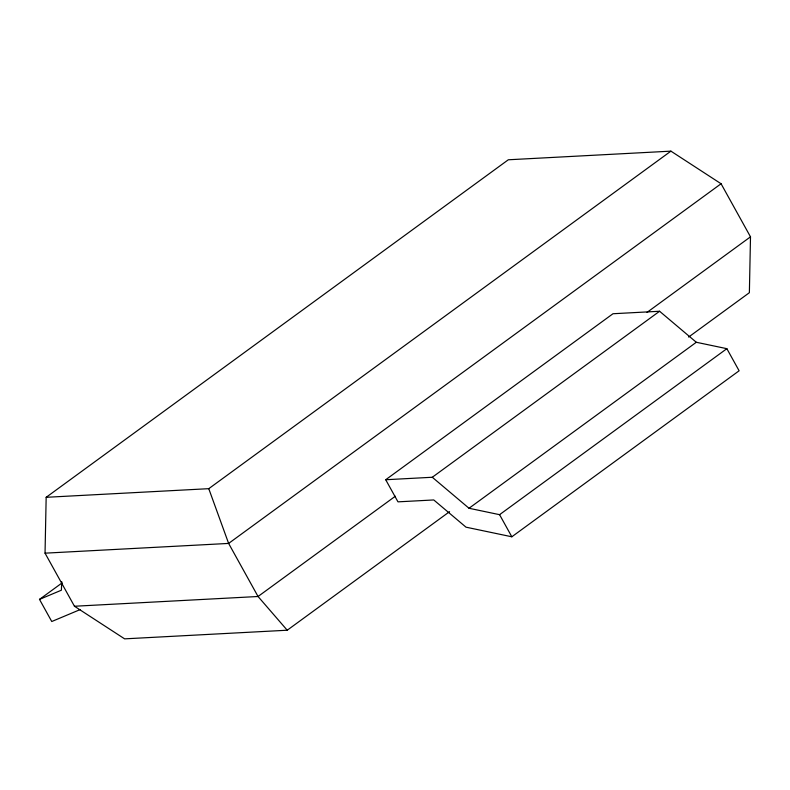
<?xml version="1.0" encoding="UTF-8"?>
<svg xmlns="http://www.w3.org/2000/svg" width="790" height="790" viewBox="0 0 790 790"><rect width="100%" height="100%" fill="white"/><g stroke="black" fill="none" stroke-linecap="round" stroke-linejoin="round"><path stroke-width="1.19" d="M449.579 511.653L287.224 630.223L124.623 638.853L74.458 606.246L45.04 553.168L46.166 497.305L508.316 159.778L670.917 151.147L721.073 183.754L750.5 236.832L749.374 292.695L688.623 337.063M61.719 581.638L61.403 590.199L39.5 599.393L51.755 621.513L80.086 609.623M39.5 599.393L62.035 582.941M46.166 497.305L208.767 488.674L670.917 151.147M721.073 183.754L228.626 543.421L45.04 553.168M385.708 479.737L613 313.739L659.581 311.26L696.306 342.268L726.859 348.676L739.114 370.787L511.831 536.785L466.011 527.177L433.759 499.952L397.972 501.848L385.708 479.737L432.298 477.259L659.581 311.26M395.336 496.229L258.044 596.499L74.458 606.246M647.03 312.396L750.5 236.832M432.298 477.259L469.023 508.266L696.306 342.268M469.023 508.266L499.576 514.675L726.859 348.676M287.224 630.223L258.044 596.499L228.626 543.421L208.767 488.674M499.576 514.675L511.831 536.785"/></g></svg>
